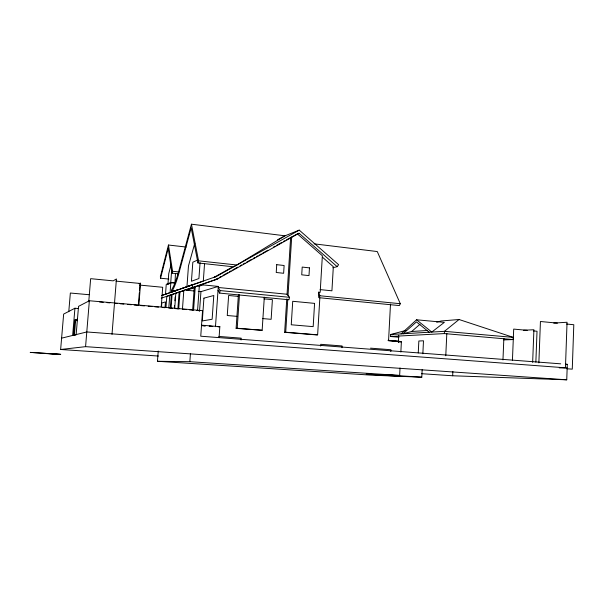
<?xml version="1.0" encoding="UTF-8"?>
<svg xmlns="http://www.w3.org/2000/svg" width="604" height="604" viewBox="0 0 604 604"><rect width="100%" height="100%" fill="white"/><g stroke="black" fill="none" stroke-linecap="round" stroke-linejoin="round"><path stroke-width="0.91" d="M421.637 373.695L452.668 375.771L566.748 379.803L567.292 364.333L565.412 364.189M538.866 362.891L540.437 321.494L557.432 323.14M532.653 362.347L533.906 329.731L523.6 330.267M535.854 362.128L537.024 331.241L533.46 330.916M502.966 359.924L503.857 338.376M503.811 339.901L513.189 339.561L513.272 337.379L459.048 319.508L441.184 320.973L436.669 322.181M512.426 360.482L513.702 329.097L527.216 330.335M452.668 375.771L452.864 371.422M405.971 330.403L390.622 334.51L390.516 336.503L444.355 333.582L444.461 331.324L459.048 319.508M445.775 355.756L446.824 333.348M418.255 352.917L418.844 340.996L423.487 340.807L422.853 353.785M158.233 351.007L157.463 361.283L371.407 375.152L421.788 377.213L422.158 369.701M399.138 376.284L366.183 374.14L399.652 375.446L400.037 367.964M400.852 352.079L401.381 341.804L388.561 340.762L390.494 304.084M390.803 351.603L390.901 349.731L370.539 348.153M398.353 342.596L398.738 335.22M341.977 347.7L342.075 345.956L320.777 344.31L320.671 346.069M286.757 298.957L284.658 332.313L316.488 334.903L317.636 334.82L319.848 297.817M286.56 239.765L297.379 233.884L322.362 255.764L320.18 292.336L318.686 292.185L318.467 295.824L319.101 297.704L399.387 305.579L400.301 303.714L377.266 251.551L314.065 243.835M218.014 290.426L219.645 293.106L288.991 299.758L289.52 297.304L287.059 294.246L290.63 237.485M284.658 332.313L285.715 332.223L287.783 299.267M288.025 295.454L291.694 237.07M238.399 294.812L236.119 328.365L262.151 330.267L264.31 297.206M236.119 328.365L237.213 328.236L239.471 294.82M241.049 339.984L241.17 338.164L218.791 336.436M219.078 337.545L219.841 326.673L201.381 325.163M198.731 286.319L203.035 284.907L203.095 284.076L217.47 278.988L299.04 233.235L337.168 266.651L338.61 264.688L299.237 230.124L285.02 235.809L277.583 239.743M204.567 263.404L203.306 281.117L186.946 286.749L188.463 265.971L194.775 243.299M215.477 326.688L218.293 286.417L203.035 284.907M193.824 290.947L186.689 290.267L186.749 289.497L193.627 287.217M192.631 310.229L194.292 287.202L199.365 285.413L197.576 310.358M157.463 361.283L189.852 361.69L190.449 353.393M193.582 310.018L195.251 286.885M200.067 262.597L198.92 278.542L191.438 281.253L192.827 262.212L197.833 259.969M199.531 311.219L200.951 291.634L218.293 286.417M168.848 307.413L169.754 295.311L175.817 293.204L174.715 308.168M170.721 282.778L171.612 270.803M170.841 282.506L166.251 284.318L165.511 294.201L170.086 292.63L170.841 282.506L175.017 282.914L175.439 273.612M170.358 307.927L171.34 294.79M171.083 308.289L172.102 294.533M174.322 308.267L174.526 305.465M174.873 300.8L175.152 297.07M178.097 274.722L178.233 272.91M177.893 308.863L179.124 292.215L183.812 290.562L182.461 309.037M178.731 308.652L179.962 291.936M161.23 306.787L162.703 287.285L139.622 285.073M161.54 306.673L161.819 302.997L165.451 301.894L165.028 307.519M165.987 307.413L166.817 296.36L169.754 295.311M167.927 284.499L168.743 273.635L171.121 264.552M138.361 305.043L139.313 292.842M139.456 290.962L139.962 284.393M138.852 305.322L140.581 283.072L139.094 283.767M112.004 334.374L116.436 278.973L113.167 280.852L90.653 278.671L88.743 301.804M78.392 308.523L74.934 308.229L63.654 314.08L60.642 349.489L85.572 346.658L89.362 300.747L202.567 310.675L200.747 336.209L560.708 363.827M68.773 311.717L70.351 293.031L89.03 294.714M72.654 335.439L74.934 308.229M75.538 319.561L74.692 319.901L74.609 320.875L75.455 320.543L75.538 319.561L77.327 319.705M77.184 319.871L77.267 318.867M76.119 334.865L78.543 306.356L89.362 300.747M219.645 293.106L220.113 290.569L218.218 287.481L287.059 294.246M186.153 247.044L168.456 245.028L160.362 276.76L160.566 278.225L168.841 279.048M160.566 278.225L168.206 248.319L172.08 273.159L178.339 273.801M172.08 273.159L172.578 271.279L168.456 245.028M191.453 224.197L198.565 260.83L236.851 264.997L285.02 235.809L191.453 224.197L179.282 269.188A63.926 12.79 -83.8 0 1 172.434 288.425L171.453 290.139L171.528 292.147L191.876 284.937M236.172 265.352L233.454 266.794L197.953 262.959L198.565 260.83M319.101 297.704L319.901 295.756L318.686 292.185M171.528 292.147L173.257 288.999A64.039 12.835 -83.9 0 0 179.486 270.992L191.189 227.851L197.953 262.959M401.086 333.891L416.556 319.788L444.355 322.355L431.777 332.072L416.556 319.788M429.157 332.23L416.45 321.902L403.049 333.77L411.701 331.483L419.999 324.227M231.861 267.361L214.224 277.228L216.345 276.496L299.237 230.124M215.341 279.697L218.187 278.104M219.72 277.244L221.343 276.33M222.974 275.416L227.867 272.676M229.497 271.762L231.128 270.849M232.759 269.935L237.651 267.187M240.098 265.82L241.728 264.907M243.359 263.993L244.982 263.08M246.613 262.159L251.506 259.418M253.136 258.504L254.767 257.591M256.398 256.677L258.029 255.764M259.66 254.85L261.29 253.937M262.921 253.023L267.806 250.282M273.514 247.081L275.145 246.168M276.775 245.254L281.668 242.506M283.299 241.592L284.929 240.679M60.657 354.374L30.2 352.396L60.679 354.367L46.402 353.604M167.648 284.333L171.747 282.725L173.997 282.951M297.379 233.884L299.04 233.235M173.295 291.513L175.945 290.569L172.51 290.433M176.315 293.016L178.973 292.072M183.405 290.486L186.062 289.535M161.276 298.187L217.47 278.988M161.6 295.545L165.911 294.012M172.797 291.558L177.108 290.026M170.086 292.63L177.742 289.814M181.321 288.659L188.055 286.258M186.946 286.749L193.801 284.303M161.766 295.552L216.345 276.496M188.909 285.956L191.762 284.967M198.792 285.503L203.095 284.076M175.424 293.333L175.817 293.204M182.959 290.841L183.812 290.562M186.689 290.267L194.435 287.731M392.17 336.066L390.516 336.503L398.934 337.206M332.864 267.753L337.168 266.651M61.608 338.164L86.787 331.958L567.164 367.942M218.036 326.907L219.841 326.673M411.701 331.483L427.224 330.501M553.74 323.087L567.05 322.257L565.442 367.972L559.274 367.874M390.622 334.51L444.461 331.324L513.272 337.379M398.595 341.917L401.381 341.804M565.435 364.318L567.292 364.333M189.852 361.69L399.652 375.446M387.398 374.963L421.788 377.213M60.642 349.489L158.414 356.043M85.572 346.658L566.748 379.803M73.545 335.22L75.258 335.348M566.786 368.75L572.267 369.157L573.8 324.733L566.529 324.023M75.455 320.543L77.32 320.701M387.994 340.316L399.259 341.23M237.213 328.236L262.151 330.267M285.715 332.223L317.636 334.82M388.357 340.513L398.678 341.358M201.932 325.586L205.541 325.881M209.158 326.175L212.767 326.47M202.234 325.624L205.02 325.85M209.671 326.228L212.457 326.454M444.355 333.582L513.189 339.561M236.934 316.353L227.255 315.514L228.637 295.484L238.286 296.405M262.687 318.58L271.136 319.312L272.404 299.652L263.971 298.852M99.554 301.97L103.299 302.302M107.044 302.627L109.845 302.876M114.526 303.284L117.327 303.525M120.136 303.774L123.88 304.099M127.618 304.431L131.362 304.756M134.171 305.005L137.908 305.33M140.717 305.579L144.454 305.903M148.199 306.228L151.944 306.56M154.745 306.802L158.49 307.134M162.227 307.459L165.035 307.708M168.78 308.032L172.518 308.357M175.326 308.606L179.063 308.931M182.808 309.263L186.553 309.588M189.354 309.837L193.099 310.162M196.836 310.494L199.645 310.735M198.278 291.377L200.951 291.634M220.113 290.569L289.52 297.304M115.945 281.117L140.037 283.45M319.901 295.756L400.301 303.714M320.112 289.61L331.921 290.818L333.332 266.719L322.559 257.281M172.578 271.279L178.844 271.928M192.004 285.171L192.955 287.761M309.459 267.874L308.991 275.605L301.728 274.82L302.204 267.074L309.459 267.874M314.578 303.374L313.174 326.636L291.256 324.778L292.721 301.29L314.578 303.374M276.73 264.68L276.232 272.487L283.631 273.28L284.122 265.496L276.73 264.68M203.918 298.149L202.295 320.928L212.132 319.267L213.801 295.499L203.918 298.149M74.798 320.875L73.575 335.484L74.375 335.288L75.606 320.565L74.798 320.875"/></g></svg>
